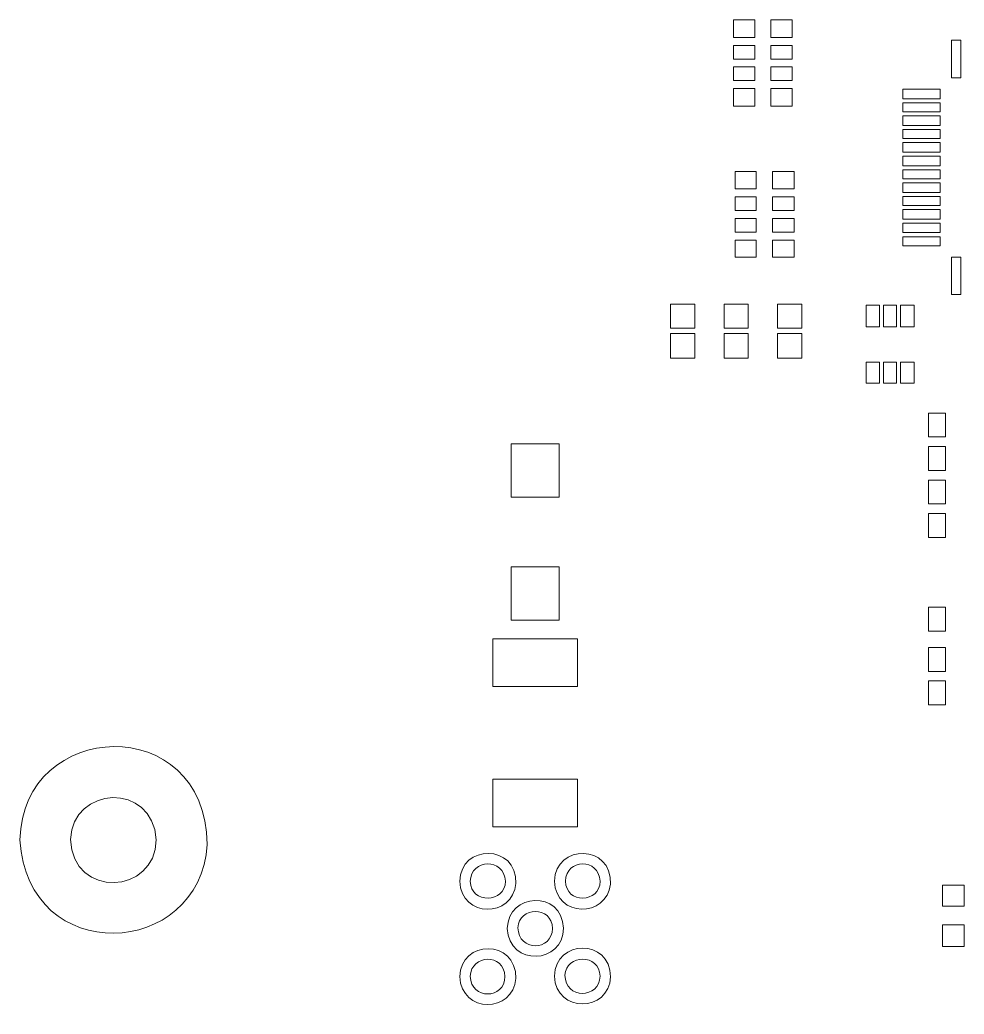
# Model space of a CAD drawing. Header units: inches. Extents: x 1.67 to 6.85, y 3.98 to 6.99.
# Drawn here: x 1.668 to 3.056, y 4.095 to 5.557 of the extents above; entities that cross this region are included whole.
import ezdxf

# ---------------------------------------------------------------- set-up
doc = ezdxf.new("R2010")
doc.units = ezdxf.units.IN
doc.header["$MEASUREMENT"] = 0
doc.layers.add('EBENE_1', color=7, linetype='Continuous')

# ---------------------------------------------------------------- blocks, each defined once
blk = doc.blocks.new('block 56')
at = {"layer": 'EBENE_1', "color": 7, "lineweight": 9, "true_color": 0xffffff}
blk.add_open_spline([(2.3845, 4.2212), (2.3855, 4.2736), (2.4642, 4.2781), (2.4672, 4.2215), (2.4667, 4.1687), (2.3874, 4.1642), (2.3845, 4.2212)], degree=3, knots=[0, 0, 0, 0, 1, 1, 1, 2, 2, 2, 2], dxfattribs=at)
blk = doc.blocks.new('block 57')
at = {"layer": 'EBENE_1', "color": 7, "lineweight": 9, "true_color": 0xffffff}
blk.add_open_spline([(2.4509, 4.2212), (2.4507, 4.1873), (2.4004, 4.1865), (2.4001, 4.2222), (2.4013, 4.2532), (2.4505, 4.2548), (2.4509, 4.2212)], degree=3, knots=[0, 0, 0, 0, 1, 1, 1, 2, 2, 2, 2], dxfattribs=at)
blk = doc.blocks.new('block 58')
at = {"layer": 'EBENE_1', "color": 7, "lineweight": 9, "true_color": 0xffffff}
blk.add_open_spline([(2.4537, 4.2904), (2.4553, 4.346), (2.5389, 4.3456), (2.5362, 4.2862), (2.5304, 4.2362), (2.456, 4.2366), (2.4537, 4.2904)], degree=3, knots=[0, 0, 0, 0, 1, 1, 1, 2, 2, 2, 2], dxfattribs=at)
blk = doc.blocks.new('block 59')
at = {"layer": 'EBENE_1', "color": 7, "lineweight": 9, "true_color": 0xffffff}
blk.add_open_spline([(2.5209, 4.2904), (2.5208, 4.2585), (2.4702, 4.2563), (2.4701, 4.2908), (2.4705, 4.3237), (2.5194, 4.3252), (2.5209, 4.2904)], degree=3, knots=[0, 0, 0, 0, 1, 1, 1, 2, 2, 2, 2], dxfattribs=at)
blk = doc.blocks.new('block 60')
at = {"layer": 'EBENE_1', "color": 7, "lineweight": 9, "true_color": 0xffffff}
blk.add_open_spline([(2.3146, 4.2904), (2.3156, 4.345), (2.3987, 4.3463), (2.3971, 4.2871), (2.3925, 4.2367), (2.317, 4.2357), (2.3146, 4.2904)], degree=3, knots=[0, 0, 0, 0, 1, 1, 1, 2, 2, 2, 2], dxfattribs=at)
blk = doc.blocks.new('block 61')
at = {"layer": 'EBENE_1', "color": 7, "lineweight": 9, "true_color": 0xffffff}
blk.add_open_spline([(2.3817, 4.2904), (2.3817, 4.2584), (2.3309, 4.2565), (2.33, 4.2904), (2.3305, 4.3233), (2.3802, 4.3257), (2.3817, 4.2904)], degree=3, knots=[0, 0, 0, 0, 1, 1, 1, 2, 2, 2, 2], dxfattribs=at)
blk = doc.blocks.new('block 62')
at = {"layer": 'EBENE_1', "color": 7, "lineweight": 9, "true_color": 0xffffff}
blk.add_open_spline([(2.4537, 4.1511), (2.455, 4.2048), (2.5354, 4.2071), (2.5364, 4.1499), (2.5338, 4.0976), (2.4563, 4.0955), (2.4537, 4.1511)], degree=3, knots=[0, 0, 0, 0, 1, 1, 1, 2, 2, 2, 2], dxfattribs=at)
blk = doc.blocks.new('block 63')
at = {"layer": 'EBENE_1', "color": 7, "lineweight": 9, "true_color": 0xffffff}
blk.add_open_spline([(2.5209, 4.1511), (2.5203, 4.1174), (2.4691, 4.1163), (2.4693, 4.1524), (2.4709, 4.1835), (2.5202, 4.1842), (2.5209, 4.1511)], degree=3, knots=[0, 0, 0, 0, 1, 1, 1, 2, 2, 2, 2], dxfattribs=at)
blk = doc.blocks.new('block 64')
at = {"layer": 'EBENE_1', "color": 7, "lineweight": 9, "true_color": 0xffffff}
blk.add_open_spline([(2.3146, 4.1503), (2.3153, 4.2044), (2.398, 4.2063), (2.3971, 4.1476), (2.3932, 4.0967), (2.3171, 4.0951), (2.3146, 4.1503)], degree=3, knots=[0, 0, 0, 0, 1, 1, 1, 2, 2, 2, 2], dxfattribs=at)
blk = doc.blocks.new('block 65')
at = {"layer": 'EBENE_1', "color": 7, "lineweight": 9, "true_color": 0xffffff}
blk.add_open_spline([(2.3809, 4.1503), (2.3808, 4.1168), (2.331, 4.1154), (2.3301, 4.1508), (2.3311, 4.183), (2.3798, 4.1856), (2.3809, 4.1503)], degree=3, knots=[0, 0, 0, 0, 1, 1, 1, 2, 2, 2, 2], dxfattribs=at)
blk = doc.blocks.new('block 66')
at = {"layer": 'EBENE_1', "color": 7, "lineweight": 9, "true_color": 0xffffff}
blk.add_open_spline([(1.668, 4.3513), (1.6717, 4.5291), (1.9402, 4.5414), (1.9435, 4.3447), (1.9326, 4.1757), (1.679, 4.1633), (1.668, 4.3513)], degree=3, knots=[0, 0, 0, 0, 1, 1, 1, 2, 2, 2, 2], dxfattribs=at)
blk = doc.blocks.new('block 67')
at = {"layer": 'EBENE_1', "color": 7, "lineweight": 9, "true_color": 0xffffff}
blk.add_open_spline([(1.8683, 4.3513), (1.8671, 4.2708), (1.7462, 4.2639), (1.7424, 4.3521), (1.7449, 4.4302), (1.8634, 4.4377), (1.8683, 4.3513)], degree=3, knots=[0, 0, 0, 0, 1, 1, 1, 2, 2, 2, 2], dxfattribs=at)
blk = doc.blocks.new('block 70')
at = {"layer": 'EBENE_1', "color": 7, "lineweight": 9, "true_color": 0xffffff}
blk.add_lwpolyline([(3.0244, 4.2262), (3.0244, 4.1945), (3.056, 4.1945), (3.056, 4.2262), (3.0244, 4.2262)], dxfattribs=at)
blk = doc.blocks.new('block 71')
at = {"layer": 'EBENE_1', "color": 7, "lineweight": 9, "true_color": 0xffffff}
blk.add_lwpolyline([(3.0244, 4.2846), (3.0244, 4.2537), (3.056, 4.2537), (3.056, 4.2846), (3.0244, 4.2846)], dxfattribs=at)
blk = doc.blocks.new('block 74')
at = {"layer": 'EBENE_1', "color": 7, "lineweight": 9, "true_color": 0xffffff}
blk.add_lwpolyline([(2.3901, 4.7526), (2.3901, 4.6742), (2.4609, 4.6742), (2.4609, 4.7526), (2.3901, 4.7526)], dxfattribs=at)
blk = doc.blocks.new('block 75')
at = {"layer": 'EBENE_1', "color": 7, "lineweight": 9, "true_color": 0xffffff}
blk.add_lwpolyline([(2.3901, 4.9337), (2.3901, 4.8553), (2.4609, 4.8553), (2.4609, 4.9337), (2.3901, 4.9337)], dxfattribs=at)
blk = doc.blocks.new('block 151')
at = {"layer": 'EBENE_1', "color": 7, "lineweight": 9, "true_color": 0xffffff}
blk.add_lwpolyline([(3.0377, 5.2082), (3.0377, 5.1531), (3.051, 5.1531), (3.051, 5.2082), (3.0377, 5.2082)], dxfattribs=at)
blk = doc.blocks.new('block 186')
at = {"layer": 'EBENE_1', "color": 7, "lineweight": 9, "true_color": 0xffffff}
blk.add_lwpolyline([(3.0377, 5.5269), (3.0377, 5.4718), (3.051, 5.4718), (3.051, 5.5269), (3.0377, 5.5269)], dxfattribs=at)
blk = doc.blocks.new('block 187')
at = {"layer": 'EBENE_1', "color": 7, "lineweight": 9, "true_color": 0xffffff}
blk.add_lwpolyline([(2.966, 5.4551), (2.966, 5.441), (3.021, 5.441), (3.021, 5.4551), (2.966, 5.4551)], dxfattribs=at)
blk = doc.blocks.new('block 188')
at = {"layer": 'EBENE_1', "color": 7, "lineweight": 9, "true_color": 0xffffff}
blk.add_lwpolyline([(2.966, 5.4351), (2.966, 5.4218), (3.021, 5.4218), (3.021, 5.4351), (2.966, 5.4351)], dxfattribs=at)
blk = doc.blocks.new('block 189')
at = {"layer": 'EBENE_1', "color": 7, "lineweight": 9, "true_color": 0xffffff}
blk.add_lwpolyline([(2.966, 5.4159), (2.966, 5.4018), (3.021, 5.4018), (3.021, 5.4159), (2.966, 5.4159)], dxfattribs=at)
blk = doc.blocks.new('block 190')
at = {"layer": 'EBENE_1', "color": 7, "lineweight": 9, "true_color": 0xffffff}
blk.add_lwpolyline([(2.966, 5.3959), (2.966, 5.3826), (3.021, 5.3826), (3.021, 5.3959), (2.966, 5.3959)], dxfattribs=at)
blk = doc.blocks.new('block 191')
at = {"layer": 'EBENE_1', "color": 7, "lineweight": 9, "true_color": 0xffffff}
blk.add_lwpolyline([(2.966, 5.3767), (2.966, 5.3625), (3.021, 5.3625), (3.021, 5.3767), (2.966, 5.3767)], dxfattribs=at)
blk = doc.blocks.new('block 192')
at = {"layer": 'EBENE_1', "color": 7, "lineweight": 9, "true_color": 0xffffff}
blk.add_lwpolyline([(2.966, 5.3567), (2.966, 5.3425), (3.021, 5.3425), (3.021, 5.3567), (2.966, 5.3567)], dxfattribs=at)
blk = doc.blocks.new('block 193')
at = {"layer": 'EBENE_1', "color": 7, "lineweight": 9, "true_color": 0xffffff}
blk.add_lwpolyline([(2.966, 5.3367), (2.966, 5.3233), (3.021, 5.3233), (3.021, 5.3367), (2.966, 5.3367)], dxfattribs=at)
blk = doc.blocks.new('block 194')
at = {"layer": 'EBENE_1', "color": 7, "lineweight": 9, "true_color": 0xffffff}
blk.add_lwpolyline([(2.966, 5.3175), (2.966, 5.3033), (3.021, 5.3033), (3.021, 5.3175), (2.966, 5.3175)], dxfattribs=at)
blk = doc.blocks.new('block 195')
at = {"layer": 'EBENE_1', "color": 7, "lineweight": 9, "true_color": 0xffffff}
blk.add_lwpolyline([(2.966, 5.2975), (2.966, 5.2841), (3.021, 5.2841), (3.021, 5.2975), (2.966, 5.2975)], dxfattribs=at)
blk = doc.blocks.new('block 196')
at = {"layer": 'EBENE_1', "color": 7, "lineweight": 9, "true_color": 0xffffff}
blk.add_lwpolyline([(2.966, 5.2783), (2.966, 5.2641), (3.021, 5.2641), (3.021, 5.2783), (2.966, 5.2783)], dxfattribs=at)
blk = doc.blocks.new('block 197')
at = {"layer": 'EBENE_1', "color": 7, "lineweight": 9, "true_color": 0xffffff}
blk.add_lwpolyline([(2.966, 5.2582), (2.966, 5.2441), (3.021, 5.2441), (3.021, 5.2582), (2.966, 5.2582)], dxfattribs=at)
blk = doc.blocks.new('block 198')
at = {"layer": 'EBENE_1', "color": 7, "lineweight": 9, "true_color": 0xffffff}
blk.add_lwpolyline([(2.966, 5.2382), (2.966, 5.2249), (3.021, 5.2249), (3.021, 5.2382), (2.966, 5.2382)], dxfattribs=at)
blk = doc.blocks.new('block 211')
at = {"layer": 'EBENE_1', "color": 7, "lineweight": 9, "true_color": 0xffffff}
blk.add_lwpolyline([(2.9377, 5.0538), (2.9377, 5.023), (2.9568, 5.023), (2.9568, 5.0538), (2.9377, 5.0538)], dxfattribs=at)
blk = doc.blocks.new('block 212')
at = {"layer": 'EBENE_1', "color": 7, "lineweight": 9, "true_color": 0xffffff}
blk.add_lwpolyline([(2.9118, 5.1373), (2.9118, 5.1056), (2.9318, 5.1056), (2.9318, 5.1373), (2.9118, 5.1373)], dxfattribs=at)
blk = doc.blocks.new('block 213')
at = {"layer": 'EBENE_1', "color": 7, "lineweight": 9, "true_color": 0xffffff}
blk.add_lwpolyline([(2.9627, 5.1373), (2.9627, 5.1056), (2.9827, 5.1056), (2.9827, 5.1373), (2.9627, 5.1373)], dxfattribs=at)
blk = doc.blocks.new('block 214')
at = {"layer": 'EBENE_1', "color": 7, "lineweight": 9, "true_color": 0xffffff}
blk.add_lwpolyline([(2.9377, 5.1373), (2.9377, 5.1056), (2.9568, 5.1056), (2.9568, 5.1373), (2.9377, 5.1373)], dxfattribs=at)
blk = doc.blocks.new('block 215')
at = {"layer": 'EBENE_1', "color": 7, "lineweight": 9, "true_color": 0xffffff}
blk.add_lwpolyline([(2.9118, 5.0538), (2.9118, 5.023), (2.9318, 5.023), (2.9318, 5.0538), (2.9118, 5.0538)], dxfattribs=at)
blk = doc.blocks.new('block 216')
at = {"layer": 'EBENE_1', "color": 7, "lineweight": 9, "true_color": 0xffffff}
blk.add_lwpolyline([(2.9627, 5.0538), (2.9627, 5.023), (2.9827, 5.023), (2.9827, 5.0538), (2.9627, 5.0538)], dxfattribs=at)
blk = doc.blocks.new('block 241')
at = {"layer": 'EBENE_1', "color": 7, "lineweight": 9, "true_color": 0xffffff}
blk.add_lwpolyline([(2.7168, 5.5569), (2.7168, 5.5311), (2.7485, 5.5311), (2.7485, 5.5569), (2.7168, 5.5569)], dxfattribs=at)
blk = doc.blocks.new('block 242')
at = {"layer": 'EBENE_1', "color": 7, "lineweight": 9, "true_color": 0xffffff}
blk.add_lwpolyline([(2.7168, 5.4877), (2.7168, 5.4677), (2.7485, 5.4677), (2.7485, 5.4877), (2.7168, 5.4877)], dxfattribs=at)
blk = doc.blocks.new('block 243')
at = {"layer": 'EBENE_1', "color": 7, "lineweight": 9, "true_color": 0xffffff}
blk.add_lwpolyline([(2.7168, 5.5194), (2.7168, 5.4994), (2.7485, 5.4994), (2.7485, 5.5194), (2.7168, 5.5194)], dxfattribs=at)
blk = doc.blocks.new('block 244')
at = {"layer": 'EBENE_1', "color": 7, "lineweight": 9, "true_color": 0xffffff}
blk.add_lwpolyline([(2.7168, 5.456), (2.7168, 5.4301), (2.7485, 5.4301), (2.7485, 5.456), (2.7168, 5.456)], dxfattribs=at)
blk = doc.blocks.new('block 245')
at = {"layer": 'EBENE_1', "color": 7, "lineweight": 9, "true_color": 0xffffff}
blk.add_lwpolyline([(2.7718, 5.5569), (2.7718, 5.5311), (2.8035, 5.5311), (2.8035, 5.5569), (2.7718, 5.5569)], dxfattribs=at)
blk = doc.blocks.new('block 246')
at = {"layer": 'EBENE_1', "color": 7, "lineweight": 9, "true_color": 0xffffff}
blk.add_lwpolyline([(2.7718, 5.4877), (2.7718, 5.4677), (2.8035, 5.4677), (2.8035, 5.4877), (2.7718, 5.4877)], dxfattribs=at)
blk = doc.blocks.new('block 247')
at = {"layer": 'EBENE_1', "color": 7, "lineweight": 9, "true_color": 0xffffff}
blk.add_lwpolyline([(2.7718, 5.5194), (2.7718, 5.4994), (2.8035, 5.4994), (2.8035, 5.5194), (2.7718, 5.5194)], dxfattribs=at)
blk = doc.blocks.new('block 248')
at = {"layer": 'EBENE_1', "color": 7, "lineweight": 9, "true_color": 0xffffff}
blk.add_lwpolyline([(2.7718, 5.456), (2.7718, 5.4301), (2.8035, 5.4301), (2.8035, 5.456), (2.7718, 5.456)], dxfattribs=at)
blk = doc.blocks.new('block 249')
at = {"layer": 'EBENE_1', "color": 7, "lineweight": 9, "true_color": 0xffffff}
blk.add_lwpolyline([(2.7743, 5.2332), (2.7743, 5.2082), (2.806, 5.2082), (2.806, 5.2332), (2.7743, 5.2332)], dxfattribs=at)
blk = doc.blocks.new('block 250')
at = {"layer": 'EBENE_1', "color": 7, "lineweight": 9, "true_color": 0xffffff}
blk.add_lwpolyline([(2.7743, 5.2966), (2.7743, 5.2766), (2.806, 5.2766), (2.806, 5.2966), (2.7743, 5.2966)], dxfattribs=at)
blk = doc.blocks.new('block 251')
at = {"layer": 'EBENE_1', "color": 7, "lineweight": 9, "true_color": 0xffffff}
blk.add_lwpolyline([(2.7743, 5.2649), (2.7743, 5.2449), (2.806, 5.2449), (2.806, 5.2649), (2.7743, 5.2649)], dxfattribs=at)
blk = doc.blocks.new('block 252')
at = {"layer": 'EBENE_1', "color": 7, "lineweight": 9, "true_color": 0xffffff}
blk.add_lwpolyline([(2.7743, 5.3342), (2.7743, 5.3083), (2.806, 5.3083), (2.806, 5.3342), (2.7743, 5.3342)], dxfattribs=at)
blk = doc.blocks.new('block 253')
at = {"layer": 'EBENE_1', "color": 7, "lineweight": 9, "true_color": 0xffffff}
blk.add_lwpolyline([(2.7193, 5.2332), (2.7193, 5.2082), (2.7501, 5.2082), (2.7501, 5.2332), (2.7193, 5.2332)], dxfattribs=at)
blk = doc.blocks.new('block 254')
at = {"layer": 'EBENE_1', "color": 7, "lineweight": 9, "true_color": 0xffffff}
blk.add_lwpolyline([(2.7193, 5.2966), (2.7193, 5.2766), (2.7501, 5.2766), (2.7501, 5.2966), (2.7193, 5.2966)], dxfattribs=at)
blk = doc.blocks.new('block 255')
at = {"layer": 'EBENE_1', "color": 7, "lineweight": 9, "true_color": 0xffffff}
blk.add_lwpolyline([(2.7193, 5.2649), (2.7193, 5.2449), (2.7501, 5.2449), (2.7501, 5.2649), (2.7193, 5.2649)], dxfattribs=at)
blk = doc.blocks.new('block 256')
at = {"layer": 'EBENE_1', "color": 7, "lineweight": 9, "true_color": 0xffffff}
blk.add_lwpolyline([(2.7193, 5.3342), (2.7193, 5.3083), (2.7501, 5.3083), (2.7501, 5.3342), (2.7193, 5.3342)], dxfattribs=at)
blk = doc.blocks.new('block 340')
at = {"layer": 'EBENE_1', "color": 7, "lineweight": 9, "true_color": 0xffffff}
blk.add_lwpolyline([(2.3634, 4.4406), (2.3634, 4.3705), (2.4876, 4.3705), (2.4876, 4.4406), (2.3634, 4.4406)], dxfattribs=at)
blk = doc.blocks.new('block 341')
at = {"layer": 'EBENE_1', "color": 7, "lineweight": 9, "true_color": 0xffffff}
blk.add_lwpolyline([(2.3634, 4.6467), (2.3634, 4.5766), (2.4876, 4.5766), (2.4876, 4.6467), (2.3634, 4.6467)], dxfattribs=at)
blk = doc.blocks.new('block 461')
at = {"layer": 'EBENE_1', "color": 7, "lineweight": 9, "true_color": 0xffffff}
blk.add_lwpolyline([(2.7035, 5.1389), (2.7035, 5.1039), (2.7385, 5.1039), (2.7385, 5.1389), (2.7035, 5.1389)], dxfattribs=at)
blk = doc.blocks.new('block 462')
at = {"layer": 'EBENE_1', "color": 7, "lineweight": 9, "true_color": 0xffffff}
blk.add_lwpolyline([(2.7035, 5.0956), (2.7035, 5.0597), (2.7385, 5.0597), (2.7385, 5.0956), (2.7035, 5.0956)], dxfattribs=at)
blk = doc.blocks.new('block 463')
at = {"layer": 'EBENE_1', "color": 7, "lineweight": 9, "true_color": 0xffffff}
blk.add_lwpolyline([(2.7818, 5.1389), (2.7818, 5.1039), (2.8176, 5.1039), (2.8176, 5.1389), (2.7818, 5.1389)], dxfattribs=at)
blk = doc.blocks.new('block 464')
at = {"layer": 'EBENE_1', "color": 7, "lineweight": 9, "true_color": 0xffffff}
blk.add_lwpolyline([(2.7818, 5.0956), (2.7818, 5.0597), (2.8176, 5.0597), (2.8176, 5.0956), (2.7818, 5.0956)], dxfattribs=at)
blk = doc.blocks.new('block 465')
at = {"layer": 'EBENE_1', "color": 7, "lineweight": 9, "true_color": 0xffffff}
blk.add_lwpolyline([(2.6243, 5.1389), (2.6243, 5.1039), (2.6601, 5.1039), (2.6601, 5.1389), (2.6243, 5.1389)], dxfattribs=at)
blk = doc.blocks.new('block 466')
at = {"layer": 'EBENE_1', "color": 7, "lineweight": 9, "true_color": 0xffffff}
blk.add_lwpolyline([(2.6243, 5.0956), (2.6243, 5.0597), (2.6601, 5.0597), (2.6601, 5.0956), (2.6243, 5.0956)], dxfattribs=at)
blk = doc.blocks.new('block 490')
at = {"layer": 'EBENE_1', "color": 7, "lineweight": 9, "true_color": 0xffffff}
blk.add_lwpolyline([(3.0035, 4.5849), (3.0035, 4.5499), (3.0285, 4.5499), (3.0285, 4.5849), (3.0035, 4.5849)], dxfattribs=at)
blk = doc.blocks.new('block 496')
at = {"layer": 'EBENE_1', "color": 7, "lineweight": 9, "true_color": 0xffffff}
blk.add_lwpolyline([(3.0035, 4.6342), (3.0035, 4.5991), (3.0285, 4.5991), (3.0285, 4.6342), (3.0035, 4.6342)], dxfattribs=at)
blk = doc.blocks.new('block 497')
at = {"layer": 'EBENE_1', "color": 7, "lineweight": 9, "true_color": 0xffffff}
blk.add_lwpolyline([(3.0035, 4.6934), (3.0035, 4.6584), (3.0285, 4.6584), (3.0285, 4.6934), (3.0035, 4.6934)], dxfattribs=at)
blk = doc.blocks.new('block 500')
at = {"layer": 'EBENE_1', "color": 7, "lineweight": 9, "true_color": 0xffffff}
blk.add_lwpolyline([(3.0035, 4.8311), (3.0035, 4.796), (3.0285, 4.796), (3.0285, 4.8311), (3.0035, 4.8311)], dxfattribs=at)
blk = doc.blocks.new('block 502')
at = {"layer": 'EBENE_1', "color": 7, "lineweight": 9, "true_color": 0xffffff}
blk.add_lwpolyline([(3.0035, 4.8803), (3.0035, 4.8453), (3.0285, 4.8453), (3.0285, 4.8803), (3.0035, 4.8803)], dxfattribs=at)
blk = doc.blocks.new('block 504')
at = {"layer": 'EBENE_1', "color": 7, "lineweight": 9, "true_color": 0xffffff}
blk.add_lwpolyline([(3.0035, 4.9295), (3.0035, 4.8945), (3.0285, 4.8945), (3.0285, 4.9295), (3.0035, 4.9295)], dxfattribs=at)
blk = doc.blocks.new('block 506')
at = {"layer": 'EBENE_1', "color": 7, "lineweight": 9, "true_color": 0xffffff}
blk.add_lwpolyline([(3.0035, 4.9787), (3.0035, 4.9437), (3.0285, 4.9437), (3.0285, 4.9787), (3.0035, 4.9787)], dxfattribs=at)

msp = doc.modelspace()

# ---------------------------------------------------------------- block references
at = {"layer": 'EBENE_1'}
for name in ['block 241', 'block 245', 'block 186', 'block 243', 'block 247', 'block 242', 'block 246', 'block 244', 'block 248', 'block 187', 'block 188', 'block 189', 'block 190', 'block 191', 'block 192', 'block 193', 'block 256', 'block 252', 'block 194', 'block 254', 'block 250', 'block 195', 'block 196', 'block 255', 'block 251', 'block 197', 'block 198', 'block 253', 'block 249', 'block 151', 'block 465', 'block 461', 'block 463', 'block 212', 'block 214', 'block 213', 'block 466', 'block 462', 'block 464', 'block 215', 'block 211', 'block 216', 'block 506', 'block 75', 'block 504', 'block 502', 'block 500', 'block 74', 'block 497', 'block 341', 'block 496', 'block 490', 'block 66', 'block 67', 'block 340', 'block 60', 'block 58', 'block 61', 'block 59', 'block 71', 'block 56', 'block 57', 'block 70', 'block 64', 'block 62', 'block 65', 'block 63']:
    msp.add_blockref(name, (0, 0), dxfattribs=at)

doc.saveas('drawing.dxf')
